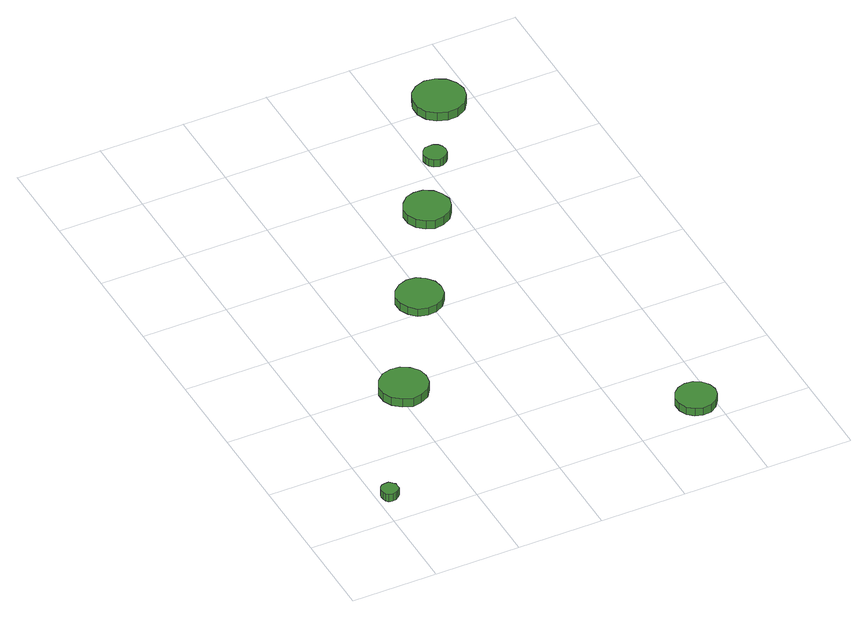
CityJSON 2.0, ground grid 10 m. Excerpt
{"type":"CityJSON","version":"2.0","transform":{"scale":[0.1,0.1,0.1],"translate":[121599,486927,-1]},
"CityObjects":{
"tree1":{"type":"SolitaryVegetationObject","attributes":{"function":"something"},"geometry":[{"type":"MultiSurface","lod":"1","boundaries":[[[0,1,2,3,4,5,6,7,8,9,10,11,12,13,14]],[[15,16,17,18,19,20,21,22,23,24,25,26,27,28,29]],[[0,29,28,1]],[[1,28,27,2]],[[2,27,26,3]],[[3,26,25,4]],[[4,25,24,5]],[[5,24,23,6]],[[6,23,22,7]],[[7,22,21,8]],[[8,21,20,9]],[[9,20,19,10]],[[10,19,18,11]],[[11,18,17,12]],[[12,17,16,13]],[[13,16,15,14]],[[14,15,29,0]]]}]},
"tree2":{"type":"SolitaryVegetationObject","attributes":{"function":"something"},"geometry":[{"type":"MultiSurface","lod":"1","boundaries":[[[30,31,32,33,34,35,36,37,38,39,40,41,42,43,44]],[[45,46,47,48,49,50,51,52,53,54,55,56,57,58,59]],[[30,59,58,31]],[[31,58,57,32]],[[32,57,56,33]],[[33,56,55,34]],[[34,55,54,35]],[[35,54,53,36]],[[36,53,52,37]],[[37,52,51,38]],[[38,51,50,39]],[[39,50,49,40]],[[40,49,48,41]],[[41,48,47,42]],[[42,47,46,43]],[[43,46,45,44]],[[44,45,59,30]]]}]},
"tree3":{"type":"SolitaryVegetationObject","attributes":{"function":"something"},"geometry":[{"type":"MultiSurface","lod":"1","boundaries":[[[60,61,62,63,64,65,66,67,68,69,70,71,72,73,74]],[[75,76,77,78,79,80,81,82,83,84,85,86,87,88,89]],[[60,89,88,61]],[[61,88,87,62]],[[62,87,86,63]],[[63,86,85,64]],[[64,85,84,65]],[[65,84,83,66]],[[66,83,82,67]],[[67,82,81,68]],[[68,81,80,69]],[[69,80,79,70]],[[70,79,78,71]],[[71,78,77,72]],[[72,77,76,73]],[[73,76,75,74]],[[74,75,89,60]]]}]},
"tree4":{"type":"SolitaryVegetationObject","attributes":{"function":"something"},"geometry":[{"type":"MultiSurface","lod":"1","boundaries":[[[90,91,92,93,94,95,96,97,98,99,100,101,102,103,104]],[[105,106,107,108,109,110,111,112,113,114,115,116,117,118,119]],[[90,119,118,91]],[[91,118,117,92]],[[92,117,116,93]],[[93,116,115,94]],[[94,115,114,95]],[[95,114,113,96]],[[96,113,112,97]],[[97,112,111,98]],[[98,111,110,99]],[[99,110,109,100]],[[100,109,108,101]],[[101,108,107,102]],[[102,107,106,103]],[[103,106,105,104]],[[104,105,119,90]]]}]},
"tree5":{"type":"SolitaryVegetationObject","attributes":{"function":"something"},"geometry":[{"type":"MultiSurface","lod":"1","boundaries":[[[120,121,122,123,124,125,126,127,128,129,130,131,132,133,134]],[[135,136,137,138,139,140,141,142,143,144,145,146,147,148,149]],[[120,149,148,121]],[[121,148,147,122]],[[122,147,146,123]],[[123,146,145,124]],[[124,145,144,125]],[[125,144,143,126]],[[126,143,142,127]],[[127,142,141,128]],[[128,141,140,129]],[[129,140,139,130]],[[130,139,138,131]],[[131,138,137,132]],[[132,137,136,133]],[[133,136,135,134]],[[134,135,149,120]]]}]},
"tree6":{"type":"SolitaryVegetationObject","attributes":{"function":"something"},"geometry":[{"type":"MultiSurface","lod":"1","boundaries":[[[150,151,152,153,154,155,156,157,158,159,160,161,162,163,164]],[[165,166,167,168,169,170,171,172,173,174,175,176,177,178,179]],[[150,179,178,151]],[[151,178,177,152]],[[152,177,176,153]],[[153,176,175,154]],[[154,175,174,155]],[[155,174,173,156]],[[156,173,172,157]],[[157,172,171,158]],[[158,171,170,159]],[[159,170,169,160]],[[160,169,168,161]],[[161,168,167,162]],[[162,167,166,163]],[[163,166,165,164]],[[164,165,179,150]]]}]},
"tree7":{"type":"SolitaryVegetationObject","attributes":{"function":"something"},"geometry":[{"type":"MultiSurface","lod":"1","boundaries":[[[180,181,182,183,184,185,186,187,188,189,190,191,192,193,194]],[[195,196,197,198,199,200,201,202,203,204,205,206,207,208,209]],[[180,209,208,181]],[[181,208,207,182]],[[182,207,206,183]],[[183,206,205,184]],[[184,205,204,185]],[[185,204,203,186]],[[186,203,202,187]],[[187,202,201,188]],[[188,201,200,189]],[[189,200,199,190]],[[190,199,198,191]],[[191,198,197,192]],[[192,197,196,193]],[[193,196,195,194]],[[194,195,209,180]]]}]}
},
"vertices":[
[25,41,16],[25,45,16],[22,48,16],[19,51,16],[14,51,16],[10,50,16],[7,47,16],[6,43,16],[6,39,16],[7,35,16],[10,32,16],[14,31,16],[19,32,16],[22,34,16],[25,37,16],[25,37,6],[22,34,6],[19,32,6],[14,31,6],[10,32,6],[7,35,6],[6,39,6],[6,43,6],[7,47,6],[10,50,6],[14,51,6],[19,51,6],[22,48,6],[25,45,6],[25,41,6],
[136,192,17],[134,203,17],[127,212,17],[117,218,17],[106,219,17],[95,216,17],[86,208,17],[81,197,17],[81,186,17],[86,176,17],[95,168,17],[106,164,17],[117,166,17],[127,171,17],[134,181,17],[134,181,6],[127,171,6],[117,166,6],[106,164,6],[95,168,6],[86,176,6],[81,186,6],[81,197,6],[86,208,6],[95,216,6],[106,219,6],[117,218,6],[127,212,6],[134,203,6],[136,192,6],
[219,320,16],[217,331,16],[210,340,16],[201,346,16],[190,347,16],[179,343,16],[171,336,16],[166,326,16],[166,315,16],[171,305,16],[179,297,16],[190,294,16],[201,295,16],[210,300,16],[217,309,16],[217,309,6],[210,300,6],[201,295,6],[190,294,6],[179,297,6],[171,305,6],[166,315,6],[166,326,6],[171,336,6],[179,343,6],[190,347,6],[201,346,6],[210,340,6],[217,331,6],[219,320,6],
[404,33,16],[402,42,16],[396,50,16],[388,55,16],[378,56,16],[369,53,16],[362,47,16],[358,38,16],[358,28,16],[362,19,16],[369,13,16],[378,10,16],[388,11,16],[396,16,16],[402,24,16],[402,24,6],[396,16,6],[388,11,6],[378,10,6],[369,13,6],[362,19,6],[358,28,6],[358,38,6],[362,47,6],[369,53,6],[378,56,6],[388,55,6],[396,50,6],[402,42,6],[404,33,6],
[293,448,17],[290,458,17],[284,467,17],[274,473,17],[263,474,17],[253,471,17],[245,463,17],[240,453,17],[240,442,17],[245,432,17],[253,425,17],[263,421,17],[274,423,17],[284,428,17],[290,437,17],[290,437,6],[284,428,6],[274,423,6],[263,421,6],[253,425,6],[245,432,6],[240,442,6],[240,453,6],[245,463,6],[253,471,6],[263,474,6],[274,473,6],[284,467,6],[290,458,6],[293,448,6],
[328,525,16],[327,531,16],[324,535,16],[319,538,16],[314,538,16],[308,537,16],[304,533,16],[302,528,16],[302,523,16],[304,518,16],[308,514,16],[314,512,16],[319,513,16],[324,516,16],[327,520,16],[327,520,6],[324,516,6],[319,513,6],[314,512,6],[308,514,6],[304,518,6],[302,523,6],[302,528,6],[304,533,6],[308,537,6],[314,538,6],[319,538,6],[324,535,6],[327,531,6],[328,525,6],
[391,607,17],[388,619,17],[381,629,17],[370,635,17],[358,637,17],[346,633,17],[337,625,17],[332,613,17],[332,601,17],[337,590,17],[346,582,17],[358,578,17],[370,579,17],[381,585,17],[388,595,17],[388,595,6],[381,585,6],[370,579,6],[358,578,6],[346,582,6],[337,590,6],[332,601,6],[332,613,6],[337,625,6],[346,633,6],[358,637,6],[370,635,6],[381,629,6],[388,619,6],[391,607,6]
]}
